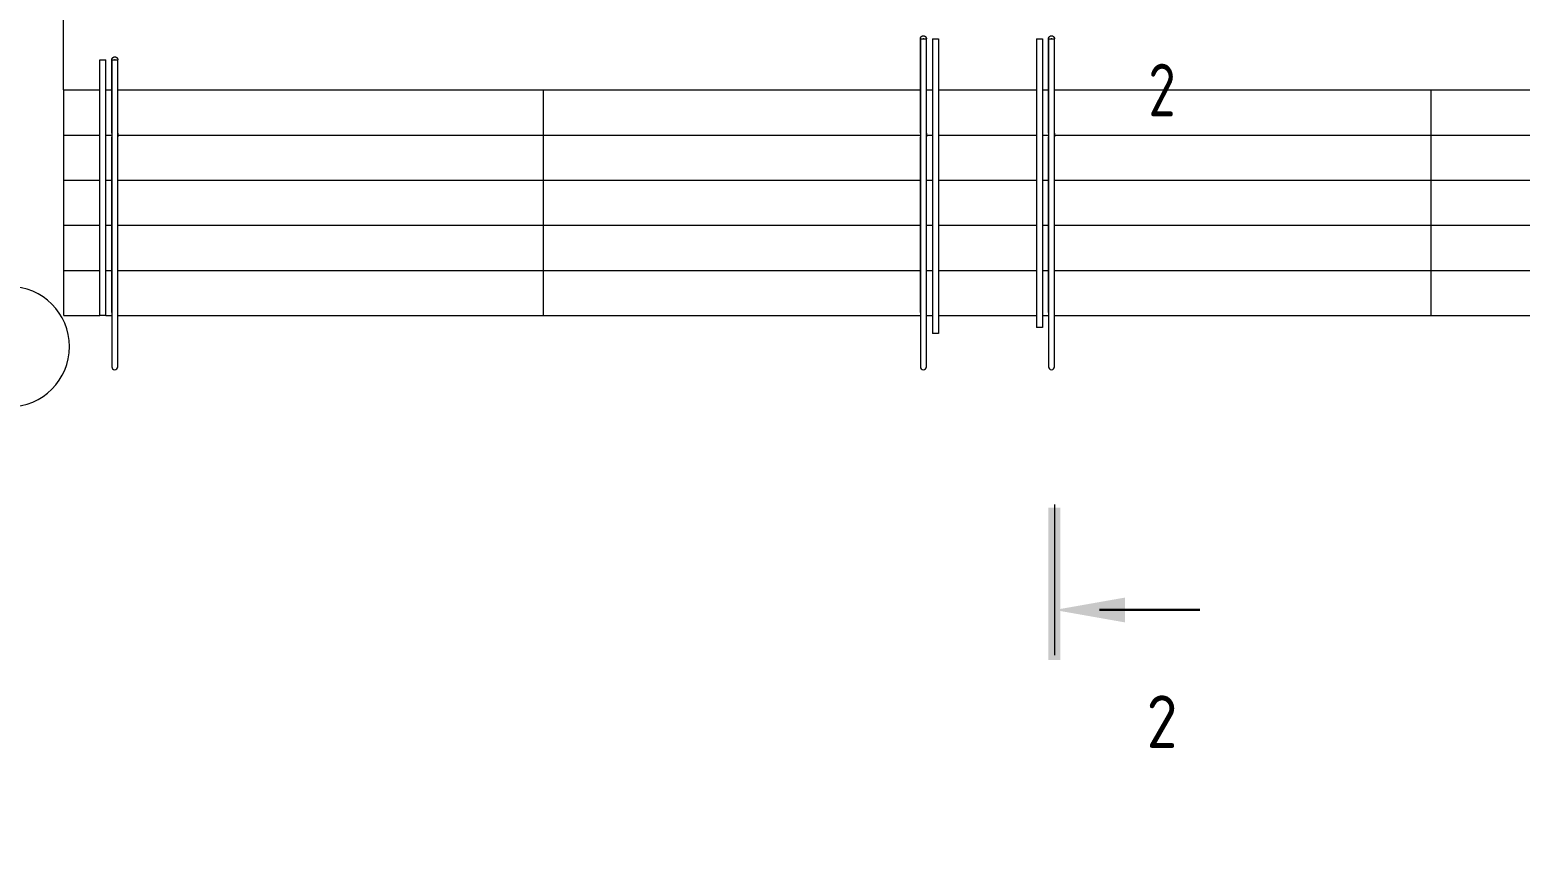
# Model space of a CAD drawing. Header units: millimetres. Extents: x -10178924 to 11692288, y -947381 to 58396.
# Drawn here: x 18186 to 28092, y -99954 to -94513 of the extents above; entities that cross this region are included whole.
import ezdxf
from ezdxf import colors
from ezdxf.entities.mleader import LeaderData, LeaderLine
from ezdxf.math import Vec2, Vec3

# ---------------------------------------------------------------- set-up
doc = ezdxf.new("R2010")
doc.units = ezdxf.units.MM
doc.layers.add('_надписи канализация', color=7, linetype='Continuous')
for name, color, linetype, lineweight in [('Лестницы', 7, 'Continuous', 9), ('Ограждение', 7, 'Continuous', 9), ('Оси', 253, 'Continuous', 9), ('Перекрытие', 7, 'Continuous', 18), ('Разрезы', 7, 'Continuous', 9), ('Узлы', 7, 'Continuous', 18), ('ШТРИХОВКА', 252, 'Continuous', 15)]:
    doc.layers.add(name, color=color, linetype=linetype, lineweight=lineweight)
doc.layers.add('Линии', color=7, linetype='Continuous', lineweight=9, true_color=0x00a600)
doc.styles.add('GOST Common_3', font='GOST_Common.ttf', dxfattribs={"width": 0.8, "height": 350})
doc.styles.add('GOST Common_4', font='GOST_Common.ttf', dxfattribs={"width": 0.9, "height": 200})
doc.styles.add('ISOCPEUR', font='isocpeui.ttf', dxfattribs={"width": 0.9})

# ---------------------------------------------------------------- blocks, each defined once
blk = doc.blocks.new('Ось сетки - Круг_Ø8 мм-8258-План подвала')
at = {"layer": 'Оси', "lineweight": 20}
for start, end in [(360, 180), (180, 360)]:
    blk.add_arc((0, 0), 4, start, end, dxfattribs=at)
blk = doc.blocks.new('оси')
at = {"layer": 'Оси', "lineweight": 20, "xscale": 99.99999999999993, "yscale": 99.99999999999993, "zscale": 99.99999999999993}
blk.add_blockref('Ось сетки - Круг_Ø8 мм-8258-План подвала', (24550, -2596.5), dxfattribs=at)
at = {"layer": 'Разрезы', "insert": (32211.8, -890.5), "char_height": 350, "width": 206.4, "attachment_point": 5, "line_spacing_factor": 1.022766, "style": 'GOST Common_3'}
blk.add_mtext('\\pxqc,t2.90286,5.80571,8.70857,11.61143,14.51429,17.41714,20.32,23.22286,26.12571,29.02857,31.93143,34.83429,37.73714,40.64,43.54286,46.44571,49.34857,52.25143,55.15429,58.05714,60.96,63.86286,66.76571,69.66857,72.57143,75.47429,78.37714,81.28,84.18286,87.08571,89.98857,92.89143;{2}', dxfattribs=at)
blk = doc.blocks.new('Ограждение - Ограждение-1958639-План 1-го этажа')
at = {"layer": 'Ограждение'}
for p, q in [((24185.2, -2705), (24225.2, -2705)), ((24185.2, -2705), (24185.2, -3045)), ((24225.2, -2705), (24225.2, -3045)), ((24185.2, -3045), (24185.2, -3345)), ((24225.2, -3045), (24225.2, -3345)), ((24185.2, -3345), (24185.2, -4545)), ((24225.2, -3345), (24225.2, -4545)), ((24185.2, -4545), (24185.2, -4665)), ((24225.2, -4545), (24225.2, -4665)), ((24225.2, -4665), (24185.2, -4665))]:
    blk.add_line(p, q, dxfattribs=at)
blk = doc.blocks.new('Ограждение - Ограждение-2039143-План 1-го этажа')
at = {"layer": 'Ограждение'}
for p, q in [((18243.9, -1326.7), (18809.9, -936.7)), ((18256.3, -1366.7), (18822.4, -976.7)), ((18809.9, -936.7), (19016.1, -936.7)), ((18822.4, -976.7), (19016.1, -976.7)), ((19016.1, -936.7), (19016.1, -976.7)), ((10824.3, -1326.7), (10894.3, -1326.7)), ((10824.3, -1596.7), (10824.3, -1326.7)), ((10864.3, -1366.7), (10894.3, -1366.7)), ((10864.3, -1596.7), (10864.3, -1366.7)), ((10894.3, -1326.7), (17719.3, -1326.7)), ((10894.3, -1366.7), (17719.3, -1366.7)), ((17719.3, -1326.7), (18243.9, -1326.7)), ((17719.3, -1366.7), (18256.3, -1366.7)), ((10824.3, -3596.7), (10824.3, -1596.7)), ((10864.3, -3596.7), (10864.3, -1596.7)), ((10864.3, -3596.7), (10824.3, -3596.7))]:
    blk.add_line(p, q, dxfattribs=at)
blk = doc.blocks.new('Ограждение - Ограждение-2045042-План 1-го этажа')
at = {"layer": 'Ограждение'}
for p, q in [((18650.4, -2845), (18690.4, -2845)), ((18650.4, -3345), (18650.4, -2845)), ((18690.4, -3345), (18690.4, -2845)), ((18650.4, -4545), (18650.4, -3345)), ((18690.4, -4545), (18690.4, -3345)), ((18690.4, -4545), (18650.4, -4545))]:
    blk.add_line(p, q, dxfattribs=at)
blk = doc.blocks.new('Тип перил - Перила_Внутренний_-3098167-План 1-го этажа')
at = {"layer": 'Ограждение'}
for p, q in [((24105.2, -2705), (24105.2, -3045)), ((24127.5, -2705), (24122.9, -2705)), ((24145.2, -3045), (24145.2, -2705)), ((24105.2, -3045), (24105.2, -3332.5)), ((24145.2, -3332.5), (24145.2, -3045)), ((24105.2, -3346.6), (24105.2, -4524.6)), ((24145.2, -4524.6), (24145.2, -3346.6)), ((24105.2, -4525.2), (24105.2, -4524.6))]:
    blk.add_line(p, q, dxfattribs=at)
at = {"layer": 'Ограждение', "flags": 128}
for points in [[(24105.2, -3332.5), (24105.2, -3333.7), (24105.2, -3334.9), (24105.2, -3336.1), (24105.2, -3337.3), (24105.2, -3338.5), (24105.2, -3339.6), (24105.2, -3340.8), (24105.2, -3341.9), (24105.2, -3343.1), (24105.2, -3344.2), (24105.2, -3345.3), (24105.2, -3346.4), (24105.2, -3346.6)], [(24145.2, -3346.6), (24145.2, -3345.5), (24145.2, -3344.5), (24145.2, -3343.3), (24145.2, -3342.2), (24145.2, -3341.1), (24145.2, -3339.9), (24145.2, -3338.8), (24145.2, -3337.6), (24145.2, -3336.4), (24145.2, -3335.2), (24145.2, -3334), (24145.2, -3332.8), (24145.2, -3332.5)]]:
    blk.add_lwpolyline(points, dxfattribs=at)
blk = doc.blocks.new('Тип перил - D40-V56-План 1-го этажа')
at = {"layer": 'Ограждение', "flags": 128}
for points in [[(0, 20), (0.8, 20), (1.6, 19.9), (2.4, 19.9), (3.2, 19.7), (4, 19.6), (4.8, 19.4), (5.5, 19.2), (6.3, 19), (7, 18.7), (7.8, 18.4), (8.5, 18.1), (9.2, 17.7), (9.9, 17.4), (10.6, 16.9), (11.3, 16.5), (11.9, 16), (12.6, 15.6), (13.2, 15), (13.8, 14.5), (14.3, 13.9), (14.9, 13.3), (15.4, 12.7), (15.9, 12.1), (16.4, 11.5), (16.8, 10.8), (17.2, 10.1), (17.6, 9.4), (18, 8.7), (18.3, 8), (18.6, 7.2), (18.9, 6.5), (19.2, 5.7), (19.4, 5), (19.6, 4.2), (19.7, 3.4), (19.8, 2.6), (19.9, 1.8), (20, 1), (20, 0.2), (20, 0)], [(20, 0), (20, -0.8), (19.9, -1.6), (19.9, -2.4), (19.7, -3.2), (19.6, -4), (19.4, -4.8), (19.2, -5.5), (19, -6.3), (18.7, -7), (18.4, -7.8), (18.1, -8.5), (17.7, -9.2), (17.4, -9.9), (16.9, -10.6), (16.5, -11.3), (16, -11.9), (15.6, -12.6), (15, -13.2), (14.5, -13.8), (13.9, -14.3), (13.3, -14.9), (12.7, -15.4), (12.1, -15.9), (11.5, -16.4), (10.8, -16.8), (10.1, -17.2), (9.4, -17.6), (8.7, -18), (8, -18.3), (7.2, -18.6), (6.5, -18.9), (5.7, -19.2), (5, -19.4), (4.2, -19.6), (3.4, -19.7), (2.6, -19.8), (1.8, -19.9), (1, -20), (0.2, -20), (0, -20)]]:
    blk.add_lwpolyline(points, dxfattribs=at)
blk = doc.blocks.new('Тип перил - Перила_Внутренний_-V57-План 1-го этажа')
at = {"layer": 'Ограждение'}
for p, q in [((24105.2, -2705), (24145.2, -2705)), ((24105.2, -3332.5), (24105.2, -2705)), ((24145.2, -3332.5), (24145.2, -2705)), ((24105.2, -3332.5), (24105.2, -3356)), ((24105.2, -4525), (24105.2, -3356)), ((24145.2, -3332.5), (24145.2, -3356)), ((24145.2, -4525), (24145.2, -3356))]:
    blk.add_line(p, q, dxfattribs=at)
blk = doc.blocks.new('Тип перил - Перила_Внутренний_-3098185-План 1-го этажа')
at = {"layer": 'Ограждение', "flags": 128}
for points in [[(24105.2, -3332.5), (24105.2, -3333.7), (24105.2, -3334.9), (24105.2, -3336.1), (24105.2, -3337.3), (24105.2, -3338.5), (24105.2, -3339.6), (24105.2, -3340.8), (24105.2, -3341.9), (24105.2, -3343.1), (24105.2, -3344.2), (24105.2, -3345.3), (24105.2, -3346.4), (24105.2, -3346.6)], [(24145.2, -3346.6), (24145.2, -3345.5), (24145.2, -3344.5), (24145.2, -3343.3), (24145.2, -3342.2), (24145.2, -3341.1), (24145.2, -3339.9), (24145.2, -3338.8), (24145.2, -3337.6), (24145.2, -3336.4), (24145.2, -3335.2), (24145.2, -3334), (24145.2, -3332.8)]]:
    blk.add_lwpolyline(points, dxfattribs=at)
blk = doc.blocks.new('Тип перил - D40-V58-План 1-го этажа')
at = {"layer": 'Ограждение', "flags": 128}
for points in [[(4.8, 19.4), (5.5, 19.2), (6.3, 19), (7, 18.7), (7.8, 18.4), (8.5, 18.1), (9.2, 17.7), (9.9, 17.4), (10.6, 16.9), (11.3, 16.5), (11.9, 16), (12.6, 15.6), (13.2, 15), (13.8, 14.5), (14.3, 13.9), (14.9, 13.3), (15.4, 12.7), (15.9, 12.1), (16.4, 11.5), (16.8, 10.8), (17.2, 10.1), (17.6, 9.4), (18, 8.7), (18.3, 8), (18.6, 7.2), (18.9, 6.5), (19.2, 5.7), (19.4, 5), (19.6, 4.2), (19.7, 3.4), (19.8, 2.6), (19.9, 1.8), (20, 1), (20, 0.2), (20, 0)], [(9.4, -17.6), (8.7, -18), (8, -18.3), (7.2, -18.6), (6.5, -18.9), (5.7, -19.2), (5, -19.4), (4.2, -19.6)], [(20, 0), (20, -0.8), (19.9, -1.6), (19.9, -2.4), (19.7, -3.2), (19.6, -4), (19.4, -4.8), (19.2, -5.5), (19, -6.3), (18.7, -7), (18.4, -7.8), (18.1, -8.5), (17.7, -9.2), (17.4, -9.9), (16.9, -10.6), (16.5, -11.3), (16, -11.9), (15.6, -12.6), (15, -13.2), (14.5, -13.8), (13.9, -14.3), (13.3, -14.9), (12.7, -15.4), (12.1, -15.9), (11.5, -16.4), (10.8, -16.8), (10.1, -17.2)]]:
    blk.add_lwpolyline(points, dxfattribs=at)
blk = doc.blocks.new('Тип перил - Перила_Внутренний_-V59-План 1-го этажа')
at = {"layer": 'Ограждение'}
for p, q in [((24105.2, -3332.5), (24105.2, -3346.7)), ((24145.2, -3332.5), (24145.2, -3346.7))]:
    blk.add_line(p, q, dxfattribs=at)
blk = doc.blocks.new('Тип перил - Перила_Внутренний_-3098203-План 1-го этажа')
at = {"layer": 'Ограждение'}
for p, q in [((18730.4, -2845), (18730.4, -3332.5)), ((18752.7, -2845), (18748, -2845)), ((18770.4, -3332.5), (18770.4, -2845)), ((18730.4, -3346.6), (18730.4, -4525)), ((18770.4, -4525), (18770.4, -3346.6))]:
    blk.add_line(p, q, dxfattribs=at)
at = {"layer": 'Ограждение', "flags": 128}
for points in [[(18730.4, -3332.5), (18730.4, -3333.7), (18730.4, -3334.9), (18730.4, -3336.1), (18730.4, -3337.3), (18730.4, -3338.5), (18730.4, -3339.6), (18730.4, -3340.8), (18730.4, -3341.9), (18730.4, -3343.1), (18730.4, -3344.2), (18730.4, -3345.3), (18730.4, -3346.4), (18730.4, -3346.6)], [(18770.4, -3346.6), (18770.4, -3345.5), (18770.4, -3344.5), (18770.4, -3343.3), (18770.4, -3342.2), (18770.4, -3341.1), (18770.4, -3339.9), (18770.4, -3338.8), (18770.4, -3337.6), (18770.4, -3336.4), (18770.4, -3335.2), (18770.4, -3334), (18770.4, -3332.8), (18770.4, -3332.5)]]:
    blk.add_lwpolyline(points, dxfattribs=at)
blk = doc.blocks.new('Тип перил - D40-16087-План 1-го этажа')
at = {"layer": 'Ограждение', "flags": 128}
for points in [[(0, 20), (0.8, 20), (1.6, 19.9), (2.4, 19.9), (3.2, 19.7), (4, 19.6), (4.8, 19.4), (5.5, 19.2), (6.3, 19), (7, 18.7), (7.8, 18.4), (8.5, 18.1), (9.2, 17.7), (9.9, 17.4), (10.6, 16.9), (11.3, 16.5), (11.9, 16), (12.6, 15.6), (13.2, 15), (13.8, 14.5), (14.3, 13.9), (14.9, 13.3), (15.4, 12.7), (15.9, 12.1), (16.4, 11.5), (16.8, 10.8), (17.2, 10.1), (17.6, 9.4), (18, 8.7), (18.3, 8), (18.6, 7.2), (18.9, 6.5), (19.2, 5.7), (19.4, 5), (19.6, 4.2), (19.7, 3.4), (19.8, 2.6), (19.9, 1.8), (20, 1), (20, 0.2), (20, 0)], [(20, 0), (20, -0.8), (19.9, -1.6), (19.9, -2.4), (19.7, -3.2), (19.6, -4), (19.4, -4.8), (19.2, -5.5), (19, -6.3), (18.7, -7), (18.4, -7.8), (18.1, -8.5), (17.7, -9.2), (17.4, -9.9), (16.9, -10.6), (16.5, -11.3), (16, -11.9), (15.6, -12.6), (15, -13.2), (14.5, -13.8), (13.9, -14.3), (13.3, -14.9), (12.7, -15.4), (12.1, -15.9), (11.5, -16.4), (10.8, -16.8), (10.1, -17.2), (9.4, -17.6), (8.7, -18), (8, -18.3), (7.2, -18.6), (6.5, -18.9), (5.7, -19.2), (5, -19.4), (4.2, -19.6), (3.4, -19.7), (2.6, -19.8), (1.8, -19.9), (1, -20), (0.2, -20), (0, -20)]]:
    blk.add_lwpolyline(points, dxfattribs=at)
blk = doc.blocks.new('Тип перил - Перила_Внутренний_-V60-План 1-го этажа')
at = {"layer": 'Ограждение'}
for p, q in [((18730.4, -2845), (18770.4, -2845)), ((18730.4, -3332.5), (18730.4, -2845)), ((18770.4, -3332.5), (18770.4, -2845)), ((18730.4, -3332.5), (18730.4, -3356)), ((18730.4, -4525), (18730.4, -3356)), ((18770.4, -3332.5), (18770.4, -3356)), ((18770.4, -4525), (18770.4, -3356))]:
    blk.add_line(p, q, dxfattribs=at)
blk = doc.blocks.new('Тип перил - Перила_Внутренний_-3098215-План 1-го этажа')
at = {"layer": 'Ограждение', "flags": 128}
for points in [[(18730.4, -3332.5), (18730.4, -3333.7), (18730.4, -3334.9), (18730.4, -3336.1), (18730.4, -3337.3), (18730.4, -3338.5), (18730.4, -3339.6), (18730.4, -3340.8), (18730.4, -3341.9), (18730.4, -3343.1), (18730.4, -3344.2), (18730.4, -3345.3), (18730.4, -3346.4), (18730.4, -3346.6)], [(18770.4, -3346.6), (18770.4, -3345.5), (18770.4, -3344.5), (18770.4, -3343.3), (18770.4, -3342.2), (18770.4, -3341.1), (18770.4, -3339.9), (18770.4, -3338.8), (18770.4, -3337.6), (18770.4, -3336.4), (18770.4, -3335.2), (18770.4, -3334), (18770.4, -3332.8)]]:
    blk.add_lwpolyline(points, dxfattribs=at)
blk = doc.blocks.new('Тип перил - Перила_Внутренний_-V61-План 1-го этажа')
at = {"layer": 'Ограждение'}
for p, q in [((18730.4, -3332.5), (18730.4, -3346.7)), ((18770.4, -3332.5), (18770.4, -3346.7))]:
    blk.add_line(p, q, dxfattribs=at)
blk = doc.blocks.new('Тип перил - Перила_Внутренний_-3098441-План 1-го этажа')
at = {"layer": 'Ограждение'}
for p, q in [((18767.1, -869), (18226.7, -1241.4)), ((19016.1, -856.7), (18806.8, -856.7)), ((18249.4, -1274.3), (18789.8, -902)), ((18806.8, -896.7), (19016.1, -896.7)), ((10892.3, -1246.7), (10814.3, -1246.7)), ((10814.3, -1286.7), (10892.3, -1286.7)), ((17718.9, -1246.7), (10897.9, -1246.7)), ((10897.9, -1286.7), (17718.9, -1286.7)), ((18209.7, -1246.7), (17721.3, -1246.7)), ((17721.3, -1286.7), (18209.7, -1286.7)), ((10744.3, -1316.7), (10744.3, -1594.7)), ((10784.3, -1594.7), (10784.3, -1316.7)), ((10744.3, -1597.1), (10744.3, -3595.1)), ((10784.3, -3595.1), (10784.3, -1597.1))]:
    blk.add_line(p, q, dxfattribs=at)
at = {"layer": 'Ограждение', "flags": 128}
for points in [[(18806.8, -856.7), (18804, -856.7), (18801.2, -856.9), (18798.4, -857.2), (18795.7, -857.6), (18792.9, -858.1), (18790.2, -858.7), (18787.5, -859.4), (18784.8, -860.2), (18782.2, -861.2), (18779.6, -862.2), (18777, -863.3), (18774.5, -864.6), (18772, -865.9), (18769.6, -867.4), (18767.3, -868.9), (18767.1, -869)], [(18789.8, -902), (18790.8, -901.3), (18791.8, -900.7), (18792.9, -900.1), (18793.9, -899.6), (18795, -899.1), (18796.2, -898.6), (18797.3, -898.2), (18798.4, -897.9), (18799.6, -897.6), (18800.8, -897.3), (18801.9, -897.1), (18803.1, -896.9), (18804.3, -896.8), (18805.5, -896.7), (18806.7, -896.7), (18806.8, -896.7)], [(10814.3, -1246.7), (10811.5, -1246.7), (10808.7, -1246.9), (10805.9, -1247.2), (10803.1, -1247.6), (10800.4, -1248.1), (10797.7, -1248.7), (10795, -1249.4), (10792.3, -1250.2), (10789.6, -1251.2), (10787, -1252.2), (10784.5, -1253.3), (10782, -1254.6), (10779.5, -1255.9), (10777.1, -1257.4), (10774.8, -1258.9), (10772.5, -1260.5), (10770.3, -1262.2), (10768.1, -1264), (10766.1, -1265.9), (10764.1, -1267.9), (10762.2, -1270), (10760.3, -1272.1), (10758.6, -1274.3), (10757, -1276.5), (10755.4, -1278.9), (10753.9, -1281.2), (10752.6, -1283.7), (10751.3, -1286.2), (10750.1, -1288.7), (10749.1, -1291.3), (10748.1, -1293.9), (10747.2, -1296.6), (10746.5, -1299.3), (10745.8, -1302), (10745.3, -1304.8), (10744.9, -1307.5), (10744.6, -1310.3), (10744.4, -1313.1), (10744.3, -1315.9), (10744.3, -1316.7)], [(10784.3, -1316.7), (10784.3, -1315.5), (10784.4, -1314.3), (10784.5, -1313.1), (10784.7, -1311.9), (10784.9, -1310.7), (10785.2, -1309.5), (10785.5, -1308.4), (10785.8, -1307.2), (10786.2, -1306.1), (10786.7, -1305), (10787.2, -1303.9), (10787.7, -1302.8), (10788.3, -1301.8), (10788.9, -1300.7), (10789.5, -1299.7), (10790.2, -1298.8), (10791, -1297.8), (10791.7, -1296.9), (10792.6, -1296), (10793.4, -1295.2), (10794.3, -1294.3), (10795.2, -1293.6), (10796.1, -1292.8), (10797.1, -1292.1), (10798.1, -1291.4), (10799.1, -1290.8), (10800.2, -1290.2), (10801.2, -1289.7), (10802.3, -1289.2), (10803.4, -1288.7), (10804.6, -1288.3), (10805.7, -1287.9), (10806.9, -1287.6), (10808, -1287.3), (10809.2, -1287.1), (10810.4, -1286.9), (10811.6, -1286.8), (10812.8, -1286.7), (10814, -1286.7), (10814.3, -1286.7)], [(10892.3, -1246.7), (10895.1, -1246.7), (10897.9, -1246.7)], [(10897.9, -1286.7), (10895.1, -1286.7), (10892.3, -1286.7)], [(17721.3, -1246.7), (17720.1, -1246.7), (17718.9, -1246.7)], [(17718.9, -1286.7), (17720.1, -1286.7), (17721.3, -1286.7)], [(18226.7, -1241.4), (18225.7, -1242), (18224.7, -1242.7), (18223.6, -1243.2), (18222.5, -1243.8), (18221.4, -1244.3), (18220.3, -1244.7), (18219.2, -1245.1), (18218.1, -1245.5), (18216.9, -1245.8), (18215.7, -1246.1), (18214.5, -1246.3), (18213.4, -1246.4), (18212.2, -1246.6), (18211, -1246.6), (18209.8, -1246.7), (18209.7, -1246.7)], [(18209.7, -1286.7), (18212.5, -1286.6), (18215.3, -1286.5), (18218, -1286.2), (18220.8, -1285.8), (18223.6, -1285.3), (18226.3, -1284.7), (18229, -1283.9), (18231.7, -1283.1), (18234.3, -1282.2), (18236.9, -1281.1), (18239.5, -1280), (18242, -1278.8), (18244.4, -1277.4), (18246.9, -1276), (18249.2, -1274.4), (18249.4, -1274.3)], [(10744.3, -1594.7), (10744.3, -1595.9), (10744.3, -1597.1)], [(10784.3, -1597.1), (10784.3, -1595.9), (10784.3, -1594.7)]]:
    blk.add_lwpolyline(points, dxfattribs=at)
blk = doc.blocks.new('Тип перил - Перила_Внутренний_-V66-План 1-го этажа')
at = {"layer": 'Ограждение'}
for p, q in [((18226.7, -1241.4), (18767.1, -869)), ((18806.8, -856.7), (19016.1, -856.7)), ((18249.4, -1274.3), (18789.8, -902)), ((18806.8, -896.7), (19016.1, -896.7)), ((10814.3, -1246.7), (10892.3, -1246.7)), ((10814.3, -1286.7), (10892.3, -1286.7)), ((10892.3, -1246.7), (10896.3, -1246.7)), ((10892.3, -1286.7), (10896.3, -1286.7)), ((10896.3, -1246.7), (17717.3, -1246.7)), ((10896.3, -1286.7), (17717.3, -1286.7)), ((17717.3, -1246.7), (17721.3, -1246.7)), ((17717.3, -1286.7), (17721.3, -1286.7)), ((17721.3, -1246.7), (18209.7, -1246.7)), ((17721.3, -1286.7), (18209.7, -1286.7)), ((10744.3, -1594.7), (10744.3, -1316.7)), ((10784.3, -1594.7), (10784.3, -1316.7)), ((10744.3, -1598.7), (10744.3, -1594.7)), ((10744.3, -3595.1), (10744.3, -1598.7)), ((10784.3, -1598.7), (10784.3, -1594.7)), ((10784.3, -3595.1), (10784.3, -1598.7))]:
    blk.add_line(p, q, dxfattribs=at)
for centre, radius, start, end in [((18806.8, -926.7), 70, 90, 124.56715), ((18806.8, -926.7), 30, 90, 124.56715), ((10814.3, -1316.7), 70, 90, 180), ((10814.3, -1316.7), 30, 90, 180), ((18209.7, -1216.7), 30, 270, 304.56715), ((18209.7, -1216.7), 70, 270, 304.56715)]:
    blk.add_arc(centre, radius, start, end, dxfattribs=at)
blk = doc.blocks.new('Ограждение - Ограждение-3099070-План 1-го этажа')
at = {"layer": 'Ограждение'}
for p, q in [((24876.8, -2705), (24916.8, -2705)), ((24876.8, -2705), (24876.8, -3045)), ((24916.8, -2705), (24916.8, -3045)), ((24876.8, -3045), (24876.8, -3345)), ((24916.8, -3045), (24916.8, -3345)), ((24876.8, -3345), (24876.8, -4545)), ((24916.8, -3345), (24916.8, -4545)), ((24876.8, -4545), (24876.8, -4625)), ((24916.8, -4545), (24916.8, -4625)), ((24916.8, -4625), (24876.8, -4625))]:
    blk.add_line(p, q, dxfattribs=at)
blk = doc.blocks.new('Тип перил - Перила_Внутренний_-3099075-План 1-го этажа')
at = {"layer": 'Ограждение'}
for p, q in [((24956.8, -2705), (24956.8, -3045)), ((24979.1, -2705), (24974.4, -2705)), ((24996.8, -3045), (24996.8, -2705)), ((24956.8, -3045), (24956.8, -3332.5)), ((24996.8, -3332.5), (24996.8, -3045)), ((24956.8, -3346.6), (24956.8, -4524.6)), ((24996.8, -4524.6), (24996.8, -3346.6)), ((24956.8, -4525.2), (24956.8, -4524.6))]:
    blk.add_line(p, q, dxfattribs=at)
at = {"layer": 'Ограждение', "flags": 128}
for points in [[(24956.8, -3332.5), (24956.8, -3333.7), (24956.8, -3334.9), (24956.8, -3336.1), (24956.8, -3337.3), (24956.8, -3338.5), (24956.8, -3339.6), (24956.8, -3340.8), (24956.8, -3341.9), (24956.8, -3343.1), (24956.8, -3344.2), (24956.8, -3345.3), (24956.8, -3346.4), (24956.8, -3346.6)], [(24996.8, -3346.6), (24996.8, -3345.5), (24996.8, -3344.5), (24996.8, -3343.3), (24996.8, -3342.2), (24996.8, -3341.1), (24996.8, -3339.9), (24996.8, -3338.8), (24996.8, -3337.6), (24996.8, -3336.4), (24996.8, -3335.2), (24996.8, -3334), (24996.8, -3332.8), (24996.8, -3332.5)]]:
    blk.add_lwpolyline(points, dxfattribs=at)
blk = doc.blocks.new('Тип перил - Перила_Внутренний_-V68-План 1-го этажа')
at = {"layer": 'Ограждение'}
for p, q in [((24956.8, -2705), (24996.8, -2705)), ((24956.8, -3332.5), (24956.8, -2705)), ((24996.8, -3332.5), (24996.8, -2705)), ((24956.8, -3332.5), (24956.8, -3356)), ((24956.8, -4525), (24956.8, -3356)), ((24996.8, -3332.5), (24996.8, -3356)), ((24996.8, -4525), (24996.8, -3356))]:
    blk.add_line(p, q, dxfattribs=at)
blk = doc.blocks.new('Тип перил - Перила_Внутренний_-3099086-План 1-го этажа')
at = {"layer": 'Ограждение', "flags": 128}
for points in [[(24956.8, -3332.5), (24956.8, -3333.7), (24956.8, -3334.9), (24956.8, -3336.1), (24956.8, -3337.3), (24956.8, -3338.5), (24956.8, -3339.6), (24956.8, -3340.8), (24956.8, -3341.9), (24956.8, -3343.1), (24956.8, -3344.2), (24956.8, -3345.3), (24956.8, -3346.4), (24956.8, -3346.6)], [(24996.8, -3346.6), (24996.8, -3345.5), (24996.8, -3344.5), (24996.8, -3343.3), (24996.8, -3342.2), (24996.8, -3341.1), (24996.8, -3339.9), (24996.8, -3338.8), (24996.8, -3337.6), (24996.8, -3336.4), (24996.8, -3335.2), (24996.8, -3334), (24996.8, -3332.8)]]:
    blk.add_lwpolyline(points, dxfattribs=at)
blk = doc.blocks.new('Тип перил - Перила_Внутренний_-V69-План 1-го этажа')
at = {"layer": 'Ограждение'}
for p, q in [((24956.8, -3332.5), (24956.8, -3346.7)), ((24996.8, -3332.5), (24996.8, -3346.7))]:
    blk.add_line(p, q, dxfattribs=at)
blk = doc.blocks.new('ADSK_Стрелка - По умолчанию-7055096-План 1-го этажа')
at = {"layer": 'Узлы'}
blk.add_line((0, 0), (1500, 0), dxfattribs=at)
blk = doc.blocks.new('Разрез - Номер вида спереди_3_5 мм-16061-План 1-го этажа')
at = {"layer": 'Разрезы'}
for points in [[(9.798, 0.404), (9.798, -0.394), (-0.333, -0.394), (-0.333, 0.404)], [(2.176, -4.675), (3, 0), (3.824, -4.675)]]:
    blk.add_hatch(color=256, dxfattribs=at).paths.add_polyline_path(points)
at = {"layer": 'Разрезы', "lineweight": 30}
blk.add_line((3, -3), (3, -9.663), dxfattribs=at)
blk = doc.blocks.new('1 этаж')
at = {"layer": 'Лестницы'}
for p, q in [((18410.6, -69795), (18650.4, -69795)), ((18410.6, -70095), (18410.6, -69795)), ((18690.4, -69795), (18730.4, -69795)), ((18770.4, -69795), (24105.2, -69795)), ((24145.2, -69795), (24185.2, -69795)), ((24225.2, -69795), (24876.8, -69795)), ((24916.8, -69795), (24956.8, -69795)), ((24996.8, -69795), (30399.5, -69795)), ((18410.6, -70395), (18410.6, -70095)), ((18410.6, -70095), (18650.4, -70095)), ((18410.6, -70095), (18650.4, -70095)), ((18690.4, -70095), (18730.9, -70095)), ((18690.4, -70095), (18730.9, -70095)), ((18769.8, -70095), (24105.7, -70095)), ((18769.8, -70095), (24105.7, -70095)), ((24144.7, -70095), (24185.2, -70095)), ((24144.7, -70095), (24185.2, -70095)), ((24225.2, -70095), (24876.8, -70095)), ((24225.2, -70095), (24876.8, -70095)), ((24916.8, -70095), (24957.3, -70095)), ((24916.8, -70095), (24957.3, -70095)), ((24996.2, -70095), (30400.1, -70095)), ((24996.2, -70095), (30400.1, -70095)), ((18410.6, -70695), (18410.6, -70395)), ((18410.6, -70395), (18650.4, -70395)), ((18410.6, -70395), (18650.4, -70395)), ((18690.4, -70395), (18730.4, -70395)), ((18690.4, -70395), (18730.4, -70395)), ((18770.4, -70395), (24105.2, -70395)), ((18770.4, -70395), (24105.2, -70395)), ((24145.2, -70395), (24185.2, -70395)), ((24145.2, -70395), (24185.2, -70395)), ((24225.2, -70395), (24876.8, -70395)), ((24225.2, -70395), (24876.8, -70395)), ((24916.8, -70395), (24956.8, -70395)), ((24916.8, -70395), (24956.8, -70395)), ((24996.8, -70395), (30399.5, -70395)), ((24996.8, -70395), (30399.5, -70395)), ((18410.6, -70995), (18410.6, -70695)), ((18410.6, -70695), (18650.4, -70695)), ((18410.6, -70695), (18650.4, -70695)), ((18690.4, -70695), (18730.4, -70695)), ((18690.4, -70695), (18730.4, -70695)), ((18770.4, -70695), (24105.2, -70695)), ((18770.4, -70695), (24105.2, -70695)), ((24145.2, -70695), (24185.2, -70695)), ((24145.2, -70695), (24185.2, -70695)), ((24225.2, -70695), (24876.8, -70695)), ((24225.2, -70695), (24876.8, -70695)), ((24916.8, -70695), (24956.8, -70695)), ((24916.8, -70695), (24956.8, -70695)), ((24996.8, -70695), (30399.5, -70695)), ((24996.8, -70695), (30399.5, -70695)), ((18410.6, -71295), (18410.6, -70995)), ((18410.6, -70995), (18650.4, -70995)), ((18410.6, -70995), (18650.4, -70995)), ((18690.4, -70995), (18730.4, -70995)), ((18690.4, -70995), (18730.4, -70995)), ((18770.4, -70995), (24105.2, -70995)), ((18770.4, -70995), (24105.2, -70995)), ((24145.2, -70995), (24185.2, -70995)), ((24145.2, -70995), (24185.2, -70995)), ((24225.2, -70995), (24876.8, -70995)), ((24225.2, -70995), (24876.8, -70995)), ((24916.8, -70995), (24956.8, -70995)), ((24916.8, -70995), (24956.8, -70995)), ((24996.8, -70995), (30399.5, -70995)), ((24996.8, -70995), (30399.5, -70995)), ((18410.6, -71295), (18650.4, -71295)), ((18410.6, -71295), (18650.4, -71295)), ((18690.4, -71295), (18730.4, -71295)), ((18690.4, -71295), (18730.4, -71295)), ((18770.4, -71295), (24105.2, -71295)), ((18770.4, -71295), (24105.2, -71295)), ((24145.2, -71295), (24185.2, -71295)), ((24145.2, -71295), (24185.2, -71295)), ((24225.2, -71295), (24876.8, -71295)), ((24225.2, -71295), (24876.8, -71295)), ((24916.8, -71295), (24956.8, -71295)), ((24916.8, -71295), (24956.8, -71295)), ((24996.8, -71295), (30399.5, -71295)), ((24996.8, -71295), (30399.5, -71295))]:
    blk.add_line(p, q, dxfattribs=at)
at = {"layer": 'Линии', "color": 7, "lineweight": 18}
blk.add_line((18409.3, -69794.3), (18409.3, -69315.5), dxfattribs=at)
at = {"layer": 'Линии', "color": 7}
for p, q in [((18730.4, -71275), (18730.4, -71635)), ((18770.4, -71635), (18770.4, -71275)), ((24105.2, -71275), (24105.2, -71635)), ((24145.2, -71635), (24145.2, -71275)), ((24956.8, -71275), (24956.8, -71635)), ((24996.8, -71635), (24996.8, -71275))]:
    blk.add_line(p, q, dxfattribs=at)
for centre in [(18750.4, -71635), (24125.2, -71635), (24976.8, -71635)]:
    blk.add_arc(centre, 20, 180, 0, dxfattribs=at)
at = {"layer": 'Перекрытие'}
for p, q in [((18409.3, -69794.3), (18650.4, -69794.3)), ((18690.4, -69794.3), (18730.4, -69794.3)), ((18770.4, -69794.3), (24105.2, -69794.3)), ((24145.2, -69794.3), (24185.2, -69794.3)), ((24225.2, -69794.3), (24876.8, -69794.3)), ((24916.8, -69794.3), (24956.8, -69794.3)), ((24996.8, -69794.3), (30399.5, -69794.3))]:
    blk.add_line(p, q, dxfattribs=at)
at = {"layer": 'Разрезы', "lineweight": 20}
blk.add_line((24996.8, -72550.1), (24996.8, -73552.2), dxfattribs=at)
blk.add_blockref('оси', (-6500.4, -68905))
at = {"layer": 'Ограждение'}
for name in ['Тип перил - Перила_Внутренний_-3098441-План 1-го этажа', 'Тип перил - Перила_Внутренний_-V66-План 1-го этажа', 'Ограждение - Ограждение-2039143-План 1-го этажа', 'Тип перил - Перила_Внутренний_-3098167-План 1-го этажа', 'Тип перил - Перила_Внутренний_-V57-План 1-го этажа', 'Ограждение - Ограждение-1958639-План 1-го этажа', 'Ограждение - Ограждение-3099070-План 1-го этажа', 'Тип перил - Перила_Внутренний_-3099075-План 1-го этажа', 'Тип перил - Перила_Внутренний_-V68-План 1-го этажа', 'Ограждение - Ограждение-2045042-План 1-го этажа', 'Тип перил - Перила_Внутренний_-3098203-План 1-го этажа', 'Тип перил - Перила_Внутренний_-V60-План 1-го этажа', 'Тип перил - Перила_Внутренний_-3098215-План 1-го этажа', 'Тип перил - Перила_Внутренний_-V61-План 1-го этажа', 'Тип перил - Перила_Внутренний_-3098185-План 1-го этажа', 'Тип перил - Перила_Внутренний_-V59-План 1-го этажа', 'Тип перил - Перила_Внутренний_-3099086-План 1-го этажа', 'Тип перил - Перила_Внутренний_-V69-План 1-го этажа']:
    blk.add_blockref(name, (0, -66750), dxfattribs=at)
at = {"layer": 'Ограждение', "rotation": 90}
for name, p in [('Тип перил - D40-V56-План 1-го этажа', (24125.2, -69455)), ('Тип перил - D40-V58-План 1-го этажа', (24125.2, -69455)), ('Тип перил - D40-V56-План 1-го этажа', (24976.8, -69455)), ('Тип перил - D40-V58-План 1-го этажа', (24976.8, -69455)), ('Тип перил - D40-16087-План 1-го этажа', (18750.4, -69595)), ('Тип перил - D40-V58-План 1-го этажа', (18750.4, -69595))]:
    blk.add_blockref(name, p, dxfattribs=at)
at = {"layer": 'Разрезы', "lineweight": 50, "xscale": 100.0000000000001, "yscale": 100.0000000000001, "zscale": 100.0000000000001, "rotation": 90}
blk.add_blockref('Разрез - Номер вида спереди_3_5 мм-16061-План 1-го этажа', (24996.8, -73552.2), dxfattribs=at)
at = {"layer": 'Узлы', "rotation": 90}
for p in [(21601, -71294.3), (27501, -71294.3)]:
    blk.add_blockref('ADSK_Стрелка - По умолчанию-7055096-План 1-го этажа', p, dxfattribs=at)
at = {"layer": 'Разрезы', "insert": (25711.4, -73994.4), "char_height": 350, "width": 206.4, "attachment_point": 5, "line_spacing_factor": 1.022766, "style": 'GOST Common_4'}
blk.add_mtext('\\pxqc,t2.90286,5.80571,8.70857,11.61143,14.51429,17.41714,20.32,23.22286,26.12571,29.02857,31.93143,34.83429,37.73714,40.64,43.54286,46.44571,49.34857,52.25143,55.15429,58.05714,60.96,63.86286,66.76571,69.66857,72.57143,75.47429,78.37714,81.28,84.18286,87.08571,89.98857,92.89143;{2}', dxfattribs=at)
blk = doc.blocks.new('_None')

msp = doc.modelspace()

# ---------------------------------------------------------------- block references
at = {"layer": 'ШТРИХОВКА'}
msp.add_blockref('1 этаж', (0, -25118), dxfattribs=at)

# ---------------------------------------------------------------- leaders
at = {"layer": '_надписи канализация', "lineweight": -2}
ml = msp.add_multileader_mtext('Standard', dxfattribs=at)
ml.set_content('\\A1;Приямок{\\Fisocp3|c204; }800{\\fArial|b0|i0|c204|p34;х}800х800(h)\\P{\\fArial|b0|i0|c204|p34;с\\Fisocp3|c204; }насосом дренажным {\\A0;\\H0.91667x;ГНОМ 10-10Г\\A1;\\H1.09091x; \\PN=1,1 кВт \\P (1 раб)\\Fisocp3|c204; \\fISOCPEUR|b0|i0|c204|p34;(закрыть рифленым железом)}', color=256, style='ISOCPEUR')
ml.set_leader_properties(lineweight=13)
ml.set_arrow_properties(name='NONE')
ml.build(insert=Vec2(0, 0))
ml.multileader.update_dxf_attribs({"text_left_attachment_type": 6, "text_right_attachment_type": 6, "dogleg_length": 100, "arrow_head_size": 300, "scale": 100})
ctx = ml.context
ctx.base_point, ctx.scale, ctx.char_height, ctx.arrow_head_size, ctx.landing_gap_size, ctx.plane_origin = Vec3(-145291.4, -94662.5), 100, 250, 300, 0.09, Vec3(-154635.5, -95039)
ctx.left_attachment, ctx.right_attachment, ctx.text_align_type = 6, 6, 1
notes = []
notes.append((ctx, [(0, (1, 1, 0), (-145391.4, -94662.5), (1, 0), 100, [(1, [(-147646.4, -96799.7)], 0, [])])]))
ctx.mtext.insert, ctx.mtext.width, ctx.mtext.alignment, ctx.mtext.flow_direction = Vec3(-142614, -94337.5), 5926.326, 2, 5
ml = msp.add_multileader_mtext('Standard', dxfattribs=at)
ml.set_content('\\A1;Приямок{\\Fisocp3|c204; }800{\\fArial|b0|i0|c204|p34;х}800х800(h)\\P{\\fArial|b0|i0|c204|p34;с\\Fisocp3|c204; }насосом дренажным {\\A0;\\H0.91667x;ГНОМ 10-10Г\\A1;\\H1.09091x; \\PN=1,1 кВт \\P (1 раб)\\Fisocp3|c204; \\fISOCPEUR|b0|i0|c204|p34;(закрыть рифленым железом)}', color=256, style='ISOCPEUR')
ml.set_leader_properties(lineweight=13)
ml.set_arrow_properties(name='NONE')
ml.build(insert=Vec2(0, 0))
ml.multileader.update_dxf_attribs({"text_left_attachment_type": 6, "text_right_attachment_type": 6, "dogleg_length": 100, "arrow_head_size": 300, "scale": 100})
ctx = ml.context
ctx.base_point, ctx.scale, ctx.char_height, ctx.arrow_head_size, ctx.landing_gap_size, ctx.plane_origin = Vec3(-145362, -98698.1), 100, 250, 300, 0.09, Vec3(-144983.4, -96462.3)
ctx.left_attachment, ctx.right_attachment, ctx.text_align_type = 6, 6, 1
notes.append((ctx, [(0, (1, 1, 0), (-145462, -98698.1), (1, 0), 100, [(1, [(-147878.1, -99718.5)], 0, [])])]))
ctx.mtext.insert, ctx.mtext.width, ctx.mtext.alignment, ctx.mtext.flow_direction = Vec3(-142684.6, -98373.1), 5926.326, 2, 5
for ctx, leaders in notes:
    for number, flags, end, landing, length, lines in leaders:
        leader = LeaderData()
        leader.index, (leader.has_last_leader_line, leader.has_dogleg_vector, leader.attachment_direction) = number, flags
        leader.last_leader_point, leader.dogleg_vector, leader.dogleg_length = Vec3(end), Vec3(landing), length
        for number, points, colour, breaks in lines:
            line = LeaderLine()
            line.index, line.vertices, line.color, line.breaks = number, Vec3.list(points), colors.encode_raw_color(colour), breaks
            leader.lines.append(line)
        ctx.leaders.append(leader)

doc.saveas('drawing.dxf')
